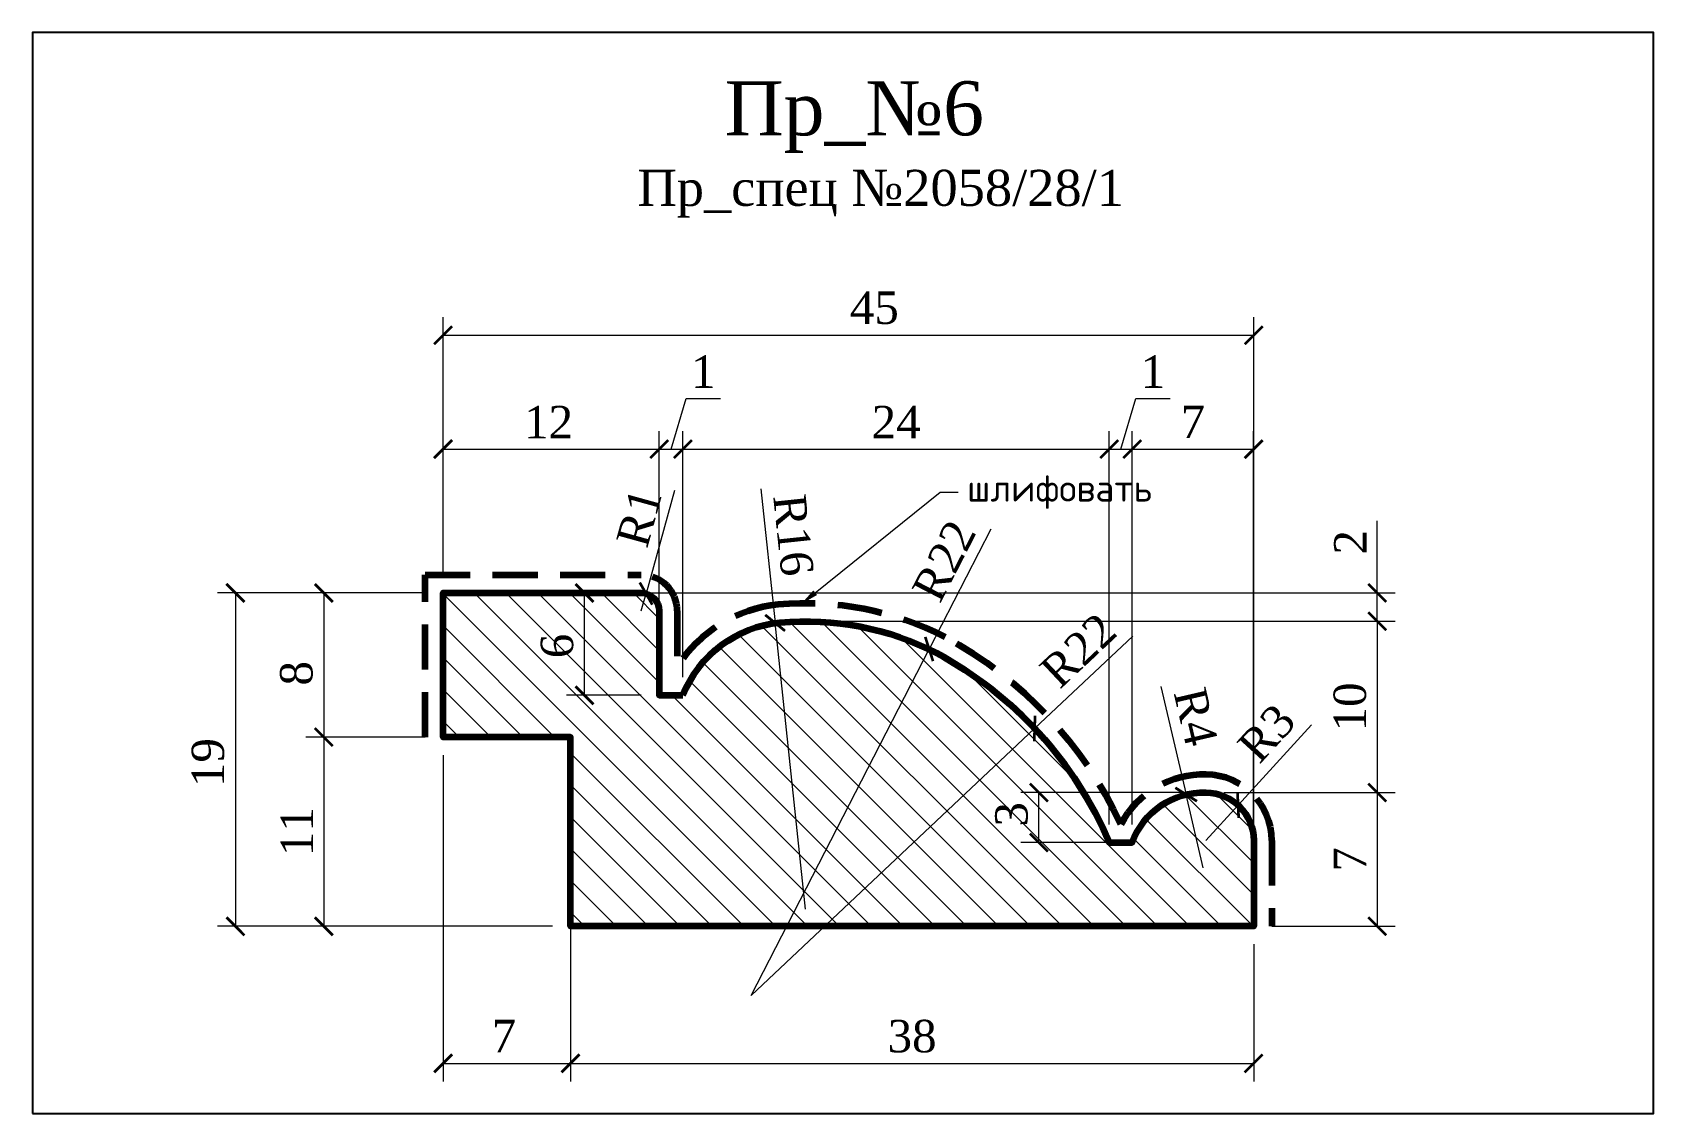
# Model space of a CAD drawing. Header units: millimetres. Extents: x 305690.8 to 305780.8, y -92319.8 to -92259.8.
import ezdxf
from ezdxf import colors
from ezdxf.entities.mleader import LeaderData, LeaderLine
from ezdxf.math import Vec2, Vec3

# ---------------------------------------------------------------- set-up
doc = ezdxf.new("R2010")
doc.units = ezdxf.units.MM
doc.header["$MEASUREMENT"] = 0
doc.linetypes.add('HIDDEN', pattern=[0.375, 0.25, -0.125])
doc.layers.add('Outside panel', color=7, linetype='Continuous', lineweight=18, true_color=0x7f5e57)
for name, color, linetype, lineweight in [('линия 15', 7, 'Continuous', 15), ('линия 50', 1, 'Continuous', 211), ('служебный слой РАЗМЕРЫ', 7, 'Continuous', 9)]:
    doc.layers.add(name, color=color, linetype=linetype, lineweight=lineweight)
doc.styles.add('ELECT', font='times.ttf')
doc.styles.get("Standard").update_dxf_attribs({"font": 'times.ttf'})
doc.styles.add('ЕСКД профили текст', font='isocpeur.ttf')
doc.dimstyles.new('M_1', dxfattribs={"dimtxt": 1.8, "dimasz": 1, "dimexe": 1, "dimexo": 1, "dimgap": 0.6, "dimtad": 1, "dimdec": 0, "dimdsep": 46, "dimtxsty": 'Standard', "dimblk": 'ARCHTICK', "dimcen": -5, "dimclrd": 7, "dimclre": 7, "dimclrt": 7, "dimadec": 0, "dimazin": 0, "dimtfac": 1, "dimtdec": 0, "dimtmove": 0, "dimatfit": 3, "dimfxl": 1, "dimtolj": 1, "dimtzin": 0, "dimlwd": 5, "dimlwe": 5, "dimarcsym": 0})

# ---------------------------------------------------------------- blocks, each defined once
blk = doc.blocks.new('_ArchTick')
at = {"color": 0, "linetype": 'ByBlock', "const_width": 0.15}
blk.add_lwpolyline([(-0.5, -0.5), (0.5, 0.5)], dxfattribs=at)
blk = doc.blocks.new('*D23')
at = {"layer": 'Defpoints', "color": 0, "ltscale": 1000, "transparency": 16777216}
for p in [(305713.5965741249, -92290.86023388317), (305702.0651229157, -92309.36023388317), (305720.6677950554, -92309.36023388317)]:
    blk.add_point(p, dxfattribs=at)
at = {"layer": 'линия 15', "color": 7, "lineweight": 5, "ltscale": 1000, "transparency": 16777216}
for p, q in [((305712.5965741249, -92290.86023388317), (305701.0651229157, -92290.86023388317)), ((305702.0651229157, -92290.86023388317), (305702.0651229157, -92309.36023388317)), ((305719.6677950554, -92309.36023388317), (305701.0651229157, -92309.36023388317))]:
    blk.add_line(p, q, dxfattribs=at)
for p, rotation in [((305702.0651229157, -92290.86023388317), 90), ((305702.0651229157, -92309.36023388317), 270)]:
    blk.add_blockref('_ArchTick', p, dxfattribs=dict(at, rotation=rotation))
at = {"layer": 'линия 15', "color": 7, "ltscale": 1000, "transparency": 16777216, "insert": (305700.5469542062, -92300.2737782276), "char_height": 1.8, "attachment_point": 5, "rotation": 90}
blk.add_mtext('\\A1;19', dxfattribs=at)
blk = doc.blocks.new('*D22')
at = {"layer": 'Defpoints', "color": 0, "ltscale": 1000, "transparency": 16777216}
for p in [(305746.6732164779, -92301.93903532988), (305755.9467357964, -92301.93903532988), (305751.8550762457, -92304.716846836)]:
    blk.add_point(p, dxfattribs=at)
at = {"layer": 'линия 15', "color": 7, "lineweight": 5, "ltscale": 1000, "transparency": 16777216}
for p, q in [((305754.9467357964, -92301.93903532988), (305745.6732164779, -92301.93903532988)), ((305746.6732164779, -92304.716846836), (305746.6732164779, -92301.93903532988)), ((305750.8550762457, -92304.716846836), (305745.6732164779, -92304.716846836))]:
    blk.add_line(p, q, dxfattribs=at)
for p, rotation in [((305746.6732164779, -92301.93903532988), 90), ((305746.6732164779, -92304.716846836), 270)]:
    blk.add_blockref('_ArchTick', p, dxfattribs=dict(at, rotation=rotation))
at = {"layer": 'линия 15', "color": 7, "ltscale": 1000, "transparency": 16777216, "insert": (305745.1576432983, -92303.14561976641), "char_height": 1.8, "attachment_point": 5, "rotation": 90}
blk.add_mtext('\\A1;3', dxfattribs=at)
blk = doc.blocks.new('*D21')
at = {"layer": 'Defpoints', "color": 0, "ltscale": 1000, "transparency": 16777216}
for p in [(305721.4437701654, -92290.86023388317), (305724.5965745237, -92290.86023388317), (305725.5965745237, -92296.53701522175)]:
    blk.add_point(p, dxfattribs=at)
at = {"layer": 'линия 15', "color": 7, "lineweight": 5, "ltscale": 1000, "transparency": 16777216}
for p, q in [((305723.5965745237, -92290.86023388317), (305720.4437701654, -92290.86023388317)), ((305721.4437701654, -92296.53701522175), (305721.4437701654, -92290.86023388317)), ((305724.5965745237, -92296.53701522175), (305720.4437701654, -92296.53701522175))]:
    blk.add_line(p, q, dxfattribs=at)
for p, rotation in [((305721.4437701654, -92290.86023388317), 90), ((305721.4437701654, -92296.53701522175), 270)]:
    blk.add_blockref('_ArchTick', p, dxfattribs=dict(at, rotation=rotation))
at = {"layer": 'линия 15', "color": 7, "ltscale": 1000, "transparency": 16777216, "insert": (305719.9281969859, -92293.80415181382), "char_height": 1.8, "attachment_point": 5, "rotation": 90}
blk.add_mtext('\\A1;6', dxfattribs=at)
blk = doc.blocks.new('*D20')
at = {"layer": 'Defpoints', "color": 0, "ltscale": 1000, "transparency": 16777216}
for p in [(305755.9467357965, -92301.93903532988), (305758.5965741249, -92309.36023388317), (305765.4597961022, -92309.36023388317)]:
    blk.add_point(p, dxfattribs=at)
at = {"layer": 'линия 15', "color": 7, "lineweight": 5, "ltscale": 1000, "transparency": 16777216}
for p, q in [((305756.9467357965, -92301.93903532988), (305766.4597961022, -92301.93903532988)), ((305765.4597961022, -92301.93903532988), (305765.4597961022, -92309.36023388317)), ((305759.5965741249, -92309.36023388317), (305766.4597961022, -92309.36023388317))]:
    blk.add_line(p, q, dxfattribs=at)
for p, rotation in [((305765.4597961022, -92301.93903532988), 90), ((305765.4597961022, -92309.36023388317), 270)]:
    blk.add_blockref('_ArchTick', p, dxfattribs=dict(at, rotation=rotation))
at = {"layer": 'линия 15', "color": 7, "ltscale": 1000, "transparency": 16777216, "insert": (305763.9416273927, -92305.64963460647), "char_height": 1.8, "attachment_point": 5, "rotation": 90}
blk.add_mtext('\\A1;7', dxfattribs=at)
blk = doc.blocks.new('*D19')
at = {"layer": 'Defpoints', "color": 0, "ltscale": 1000, "transparency": 16777216}
for p in [(305733.7078623706, -92292.43439874945), (305755.9467357965, -92301.93903532988), (305765.4597961021, -92301.93903532988)]:
    blk.add_point(p, dxfattribs=at)
at = {"layer": 'линия 15', "color": 7, "lineweight": 5, "ltscale": 1000, "transparency": 16777216}
for p, q in [((305734.7078623706, -92292.43439874945), (305766.4597961021, -92292.43439874945)), ((305765.4597961021, -92292.43439874945), (305765.4597961021, -92301.93903532988)), ((305756.9467357965, -92301.93903532988), (305766.4597961021, -92301.93903532988))]:
    blk.add_line(p, q, dxfattribs=at)
for p, rotation in [((305765.4597961021, -92292.43439874945), 90), ((305765.4597961021, -92301.93903532988), 270)]:
    blk.add_blockref('_ArchTick', p, dxfattribs=dict(at, rotation=rotation))
at = {"layer": 'линия 15', "color": 7, "ltscale": 1000, "transparency": 16777216, "insert": (305763.9442229226, -92297.1867170396), "char_height": 1.8, "attachment_point": 5, "rotation": 90}
blk.add_mtext('\\A1;10', dxfattribs=at)
blk = doc.blocks.new('*D18')
at = {"layer": 'Defpoints', "color": 0, "ltscale": 1000, "transparency": 16777216}
for p in [(305713.5965741249, -92290.86023388317), (305733.7078623706, -92292.43439874945), (305765.4597961014, -92292.43439874945)]:
    blk.add_point(p, dxfattribs=at)
at = {"layer": 'линия 15', "color": 7, "lineweight": 5, "ltscale": 1000, "transparency": 16777216}
for p, q in [((305765.4597961014, -92290.86023388317), (305765.4597961014, -92286.86678451412)), ((305714.5965741249, -92290.86023388317), (305766.4597961014, -92290.86023388317)), ((305765.4597961014, -92292.43439874945), (305765.4597961014, -92290.86023388317)), ((305734.7078623706, -92292.43439874945), (305766.4597961014, -92292.43439874945))]:
    blk.add_line(p, q, dxfattribs=at)
for p, rotation in [((305765.4597961014, -92290.86023388317), 90), ((305765.4597961014, -92292.43439874945), 270)]:
    blk.add_blockref('_ArchTick', p, dxfattribs=dict(at, rotation=rotation))
at = {"layer": 'линия 15', "color": 7, "ltscale": 1000, "transparency": 16777216, "insert": (305763.9597961014, -92288.0475343338), "char_height": 1.8, "attachment_point": 5, "rotation": 90}
blk.add_mtext('\\A1;2', dxfattribs=at)
blk = doc.blocks.new('*D17')
at = {"layer": 'Defpoints', "color": 0, "ltscale": 1000, "transparency": 16777216}
for p in [(305724.8629153759, -92290.89635497451), (305724.5965745231, -92291.8602338831)]:
    blk.add_point(p, dxfattribs=at)
at = {"layer": 'линия 15', "color": 7, "lineweight": 5, "ltscale": 1000, "transparency": 16777216}
for p in [(305726.4427947795, -92285.17882265212), (305724.5965745231, -92291.8602338831)]:
    blk.add_line(p, (305724.8629153759, -92290.89635497451), dxfattribs=at)
at = {"layer": 'линия 15', "color": 7, "lineweight": 5, "ltscale": 1000, "transparency": 16777216, "rotation": 254.5533582769312}
blk.add_blockref('_ArchTick', (305724.8629153759, -92290.89635497451), dxfattribs=at)
at = {"layer": 'линия 15', "color": 7, "ltscale": 1000, "transparency": 16777216, "insert": (305724.4733775679, -92286.67419862562), "char_height": 1.8, "attachment_point": 5, "rotation": 74.55335827693122}
blk.add_mtext('\\A1;R1', dxfattribs=at)
blk = doc.blocks.new('*D16')
at = {"layer": 'Defpoints', "color": 0, "ltscale": 1000, "transparency": 16777216}
for p in [(305746.4366576533, -92298.38097634516), (305730.6993544313, -92313.19931949805)]:
    blk.add_point(p, dxfattribs=at)
at = {"layer": 'линия 15', "color": 7, "lineweight": 5, "ltscale": 1000, "transparency": 16777216}
for p in [(305751.8786670283, -92293.25674627713), (305730.6993544313, -92313.19931949805)]:
    blk.add_line(p, (305746.4366576533, -92298.38097634516), dxfattribs=at)
at = {"layer": 'линия 15', "color": 7, "lineweight": 5, "ltscale": 1000, "transparency": 16777216, "rotation": 223.2773505537061}
blk.add_blockref('_ArchTick', (305746.4366576533, -92298.38097634516), dxfattribs=at)
at = {"layer": 'линия 15', "color": 7, "ltscale": 1000, "transparency": 16777216, "insert": (305748.8574102425, -92294.04126499098), "char_height": 1.8, "attachment_point": 5, "rotation": 43.27735055370606}
blk.add_mtext('\\A1;R22', dxfattribs=at)
blk = doc.blocks.new('*D15')
at = {"layer": 'Defpoints', "color": 0, "ltscale": 1000, "transparency": 16777216}
for p in [(305732.0286645003, -92292.52287700391), (305733.7078623706, -92308.413092659)]:
    blk.add_point(p, dxfattribs=at)
at = {"layer": 'линия 15', "color": 7, "lineweight": 5, "ltscale": 1000, "transparency": 16777216}
for p in [(305731.2423169443, -92285.08168590497), (305733.7078623706, -92308.413092659)]:
    blk.add_line(p, (305732.0286645003, -92292.52287700391), dxfattribs=at)
blk.add_arc((305733.7078623706, -92308.413092659), 15.97869390949199, 95.05801279203422, 99.6181019180912, dxfattribs=at)
at = {"layer": 'линия 15', "color": 7, "lineweight": 5, "ltscale": 1000, "transparency": 16777216, "rotation": 276.0323407890709}
blk.add_blockref('_ArchTick', (305732.0286645003, -92292.52287700391), dxfattribs=at)
at = {"layer": 'линия 15', "color": 7, "ltscale": 1000, "transparency": 16777216, "insert": (305733.0375819646, -92287.64854742495), "char_height": 1.8, "attachment_point": 5, "rotation": 276.0323407890709}
blk.add_mtext('\\A1;R16', dxfattribs=at)
blk = doc.blocks.new('*D14')
at = {"layer": 'Defpoints', "color": 0, "ltscale": 1000, "transparency": 16777216}
for p in [(305757.7308984246, -92302.63557961873), (305755.9361530602, -92304.59943534636)]:
    blk.add_point(p, dxfattribs=at)
at = {"layer": 'линия 15', "color": 7, "lineweight": 5, "ltscale": 1000, "transparency": 16777216}
for p in [(305761.8025827032, -92298.18023979703), (305755.9361530602, -92304.59943534636)]:
    blk.add_line(p, (305757.7308984246, -92302.63557961873), dxfattribs=at)
at = {"layer": 'линия 15', "color": 7, "lineweight": 5, "ltscale": 1000, "transparency": 16777216, "rotation": 227.5761658553443}
blk.add_blockref('_ArchTick', (305757.7308984246, -92302.63557961873), dxfattribs=at)
at = {"layer": 'линия 15', "color": 7, "ltscale": 1000, "transparency": 16777216, "insert": (305759.3225921843, -92298.64731484264), "char_height": 1.8, "attachment_point": 5, "rotation": 47.57616585534427}
blk.add_mtext('\\A1;R3', dxfattribs=at)
blk = doc.blocks.new('*D13')
at = {"layer": 'Defpoints', "color": 0, "ltscale": 1000, "transparency": 16777216}
for p in [(305754.846789584, -92302.04581005812), (305755.7976068479, -92306.12174261943)]:
    blk.add_point(p, dxfattribs=at)
at = {"layer": 'линия 15', "color": 7, "lineweight": 5, "ltscale": 1000, "transparency": 16777216}
for p in [(305753.4464509798, -92296.04288401727), (305755.7976068479, -92306.12174261943)]:
    blk.add_line(p, (305754.846789584, -92302.04581005812), dxfattribs=at)
at = {"layer": 'линия 15', "color": 7, "lineweight": 5, "ltscale": 1000, "transparency": 16777216, "rotation": 283.1309071852854}
blk.add_blockref('_ArchTick', (305754.846789584, -92302.04581005812), dxfattribs=at)
at = {"layer": 'линия 15', "color": 7, "ltscale": 1000, "transparency": 16777216, "insert": (305755.3802239574, -92297.72972847256), "char_height": 1.8, "attachment_point": 5, "rotation": 283.1309071852854}
blk.add_mtext('\\A1;R4', dxfattribs=at)
blk = doc.blocks.new('*D12')
at = {"layer": 'Defpoints', "color": 0, "ltscale": 1000, "transparency": 16777216}
for p in [(305740.5789042124, -92293.97328239674), (305730.6993544309, -92313.19931949797)]:
    blk.add_point(p, dxfattribs=at)
at = {"layer": 'линия 15', "color": 7, "lineweight": 5, "ltscale": 1000, "transparency": 16777216}
for p in [(305743.9952838661, -92287.32485777959), (305730.6993544309, -92313.19931949797)]:
    blk.add_line(p, (305740.5789042124, -92293.97328239674), dxfattribs=at)
blk.add_arc((305730.6993544309, -92313.19931949797), 21.61587394724484, 61.56004529337865, 65.45367832452631, dxfattribs=at)
at = {"layer": 'линия 15', "color": 7, "lineweight": 5, "ltscale": 1000, "transparency": 16777216, "rotation": 242.8030439040752}
blk.add_blockref('_ArchTick', (305740.5789042124, -92293.97328239674), dxfattribs=at)
at = {"layer": 'линия 15', "color": 7, "ltscale": 1000, "transparency": 16777216, "insert": (305741.4099837306, -92289.07405341956), "char_height": 1.8, "attachment_point": 5, "rotation": 62.803043904075146}
blk.add_mtext('\\A1;R22', dxfattribs=at)
blk = doc.blocks.new('*D11')
at = {"layer": 'Defpoints', "color": 0, "ltscale": 1000, "transparency": 16777216}
for p in [(305758.595473796, -92282.87700696374), (305751.8550762457, -92304.716846836), (305758.595473796, -92304.52292739926)]:
    blk.add_point(p, dxfattribs=at)
at = {"layer": 'линия 15', "color": 7, "lineweight": 5, "ltscale": 1000, "transparency": 16777216}
for p, q in [((305751.8550762457, -92303.716846836), (305751.8550762457, -92281.87700696374)), ((305758.595473796, -92303.52292739926), (305758.595473796, -92281.87700696374)), ((305751.8550762457, -92282.87700696374), (305758.595473796, -92282.87700696374))]:
    blk.add_line(p, q, dxfattribs=at)
at = {"layer": 'линия 15', "color": 7, "lineweight": 5, "ltscale": 1000, "transparency": 16777216, "rotation": 180}
blk.add_blockref('_ArchTick', (305751.8550762457, -92282.87700696374), dxfattribs=at)
at = {"layer": 'линия 15', "color": 7, "lineweight": 5, "ltscale": 1000, "transparency": 16777216}
blk.add_blockref('_ArchTick', (305758.595473796, -92282.87700696374), dxfattribs=at)
at = {"layer": 'линия 15', "color": 7, "ltscale": 1000, "transparency": 16777216, "insert": (305755.2252750208, -92281.3588382543), "char_height": 1.8, "attachment_point": 5}
blk.add_mtext('\\A1;7', dxfattribs=at)
blk = doc.blocks.new('*D10')
at = {"layer": 'Defpoints', "color": 0, "ltscale": 1000, "transparency": 16777216}
for p in [(305751.8550762457, -92282.87700696374), (305750.5813478936, -92304.71684683599), (305751.8550762457, -92304.716846836)]:
    blk.add_point(p, dxfattribs=at)
at = {"layer": 'линия 15', "color": 7, "lineweight": 5, "ltscale": 1000, "transparency": 16777216}
for p, q in [((305751.2182120696, -92282.87700696374), (305752.0582120696, -92280.07700696374)), ((305752.0582120696, -92280.07700696374), (305753.9512185584, -92280.07700696374)), ((305750.5813478936, -92303.71684683599), (305750.5813478936, -92281.87700696374)), ((305751.8550762457, -92303.716846836), (305751.8550762457, -92281.87700696374)), ((305750.5813478936, -92282.87700696374), (305751.8550762457, -92282.87700696374))]:
    blk.add_line(p, q, dxfattribs=at)
at = {"layer": 'линия 15', "color": 7, "lineweight": 5, "ltscale": 1000, "transparency": 16777216, "rotation": 180}
blk.add_blockref('_ArchTick', (305750.5813478936, -92282.87700696374), dxfattribs=at)
at = {"layer": 'линия 15', "color": 7, "lineweight": 5, "ltscale": 1000, "transparency": 16777216}
blk.add_blockref('_ArchTick', (305751.8550762457, -92282.87700696374), dxfattribs=at)
at = {"layer": 'линия 15', "color": 7, "ltscale": 1000, "transparency": 16777216, "insert": (305753.004715314, -92278.57700696374), "char_height": 1.8, "attachment_point": 5}
blk.add_mtext('\\A1;1', dxfattribs=at)
blk = doc.blocks.new('*D8')
at = {"layer": 'Defpoints', "color": 0, "ltscale": 1000, "transparency": 16777216}
for p in [(305726.9130439014, -92282.87700696374), (305725.5965745237, -92296.53701522175), (305726.9130439014, -92296.53701522175)]:
    blk.add_point(p, dxfattribs=at)
at = {"layer": 'линия 15', "color": 7, "lineweight": 5, "ltscale": 1000, "transparency": 16777216}
for p, q in [((305726.2548092126, -92282.87700696374), (305727.0948092126, -92280.07700696374)), ((305727.0948092126, -92280.07700696374), (305728.9878157014, -92280.07700696374)), ((305725.5965745237, -92295.53701522175), (305725.5965745237, -92281.87700696374)), ((305726.9130439014, -92295.53701522175), (305726.9130439014, -92281.87700696374)), ((305725.5965745237, -92282.87700696374), (305726.9130439014, -92282.87700696374))]:
    blk.add_line(p, q, dxfattribs=at)
at = {"layer": 'линия 15', "color": 7, "lineweight": 5, "ltscale": 1000, "transparency": 16777216, "rotation": 180}
blk.add_blockref('_ArchTick', (305725.5965745237, -92282.87700696374), dxfattribs=at)
at = {"layer": 'линия 15', "color": 7, "lineweight": 5, "ltscale": 1000, "transparency": 16777216}
blk.add_blockref('_ArchTick', (305726.9130439014, -92282.87700696374), dxfattribs=at)
at = {"layer": 'линия 15', "color": 7, "ltscale": 1000, "transparency": 16777216, "insert": (305728.041312457, -92278.57700696374), "char_height": 1.8, "attachment_point": 5}
blk.add_mtext('\\A1;1', dxfattribs=at)
blk = doc.blocks.new('*D7')
at = {"layer": 'Defpoints', "color": 0, "ltscale": 1000, "transparency": 16777216}
for p in [(305725.5965745237, -92282.87700696374), (305713.5965741249, -92290.86023388317), (305725.5965745237, -92296.53701522175)]:
    blk.add_point(p, dxfattribs=at)
at = {"layer": 'линия 15', "color": 7, "lineweight": 5, "ltscale": 1000, "transparency": 16777216}
for p, q in [((305713.5965741249, -92289.86023388317), (305713.5965741249, -92281.87700696374)), ((305725.5965745237, -92295.53701522175), (305725.5965745237, -92281.87700696374)), ((305713.5965741249, -92282.87700696374), (305725.5965745237, -92282.87700696374))]:
    blk.add_line(p, q, dxfattribs=at)
at = {"layer": 'линия 15', "color": 7, "lineweight": 5, "ltscale": 1000, "transparency": 16777216, "rotation": 180}
blk.add_blockref('_ArchTick', (305713.5965741249, -92282.87700696374), dxfattribs=at)
at = {"layer": 'линия 15', "color": 7, "lineweight": 5, "ltscale": 1000, "transparency": 16777216}
blk.add_blockref('_ArchTick', (305725.5965745237, -92282.87700696374), dxfattribs=at)
at = {"layer": 'линия 15', "color": 7, "ltscale": 1000, "transparency": 16777216, "insert": (305719.4532142546, -92281.37700696374), "char_height": 1.8, "attachment_point": 5}
blk.add_mtext('\\A1;12', dxfattribs=at)
blk = doc.blocks.new('*D5')
at = {"layer": 'Defpoints', "color": 0, "ltscale": 1000, "transparency": 16777216}
for p in [(305713.5965741249, -92298.86023388317), (305720.6677950554, -92298.86023388317), (305720.6677950554, -92316.96804975966)]:
    blk.add_point(p, dxfattribs=at)
at = {"layer": 'линия 15', "color": 7, "lineweight": 5, "ltscale": 1000, "transparency": 16777216}
for p, q in [((305713.5965741249, -92299.86023388317), (305713.5965741249, -92317.96804975966)), ((305720.6677950554, -92299.86023388317), (305720.6677950554, -92317.96804975966)), ((305713.5965741249, -92316.96804975966), (305720.6677950554, -92316.96804975966))]:
    blk.add_line(p, q, dxfattribs=at)
at = {"layer": 'линия 15', "color": 7, "lineweight": 5, "ltscale": 1000, "transparency": 16777216, "rotation": 180}
blk.add_blockref('_ArchTick', (305713.5965741249, -92316.96804975966), dxfattribs=at)
at = {"layer": 'линия 15', "color": 7, "lineweight": 5, "ltscale": 1000, "transparency": 16777216}
blk.add_blockref('_ArchTick', (305720.6677950554, -92316.96804975966), dxfattribs=at)
at = {"layer": 'линия 15', "color": 7, "ltscale": 1000, "transparency": 16777216, "insert": (305716.9754065174, -92315.44988105021), "char_height": 1.8, "attachment_point": 5}
blk.add_mtext('\\A1;7', dxfattribs=at)
blk = doc.blocks.new('*D4')
at = {"layer": 'Defpoints', "color": 0, "ltscale": 1000, "transparency": 16777216}
for p in [(305713.5965741249, -92298.86023388317), (305706.9754126395, -92309.36023388317), (305720.6677950554, -92309.36023388317)]:
    blk.add_point(p, dxfattribs=at)
at = {"layer": 'линия 15', "color": 7, "lineweight": 5, "ltscale": 1000, "transparency": 16777216}
for p, q in [((305712.5965741249, -92298.86023388317), (305705.9754126395, -92298.86023388317)), ((305706.9754126395, -92298.86023388317), (305706.9754126395, -92309.36023388317)), ((305719.6677950554, -92309.36023388317), (305705.9754126395, -92309.36023388317))]:
    blk.add_line(p, q, dxfattribs=at)
for p, rotation in [((305706.9754126395, -92298.86023388317), 90), ((305706.9754126395, -92309.36023388317), 270)]:
    blk.add_blockref('_ArchTick', p, dxfattribs=dict(at, rotation=rotation))
at = {"layer": 'линия 15', "color": 7, "ltscale": 1000, "transparency": 16777216, "insert": (305705.4754126395, -92304.11023388311), "char_height": 1.8, "attachment_point": 5, "rotation": 90}
blk.add_mtext('\\A1;11', dxfattribs=at)
blk = doc.blocks.new('*D3')
at = {"layer": 'Defpoints', "color": 0, "ltscale": 1000, "transparency": 16777216}
for p in [(305713.5965741249, -92290.86023388317), (305706.9754126389, -92298.86023388317), (305713.5965741249, -92298.86023388317)]:
    blk.add_point(p, dxfattribs=at)
at = {"layer": 'линия 15', "color": 7, "lineweight": 5, "ltscale": 1000, "transparency": 16777216}
for p, q in [((305712.5965741249, -92290.86023388317), (305705.9754126389, -92290.86023388317)), ((305706.9754126389, -92290.86023388317), (305706.9754126389, -92298.86023388317)), ((305712.5965741249, -92298.86023388317), (305705.9754126389, -92298.86023388317))]:
    blk.add_line(p, q, dxfattribs=at)
for p, rotation in [((305706.9754126389, -92290.86023388317), 90), ((305706.9754126389, -92298.86023388317), 270)]:
    blk.add_blockref('_ArchTick', p, dxfattribs=dict(at, rotation=rotation))
at = {"layer": 'линия 15', "color": 7, "ltscale": 1000, "transparency": 16777216, "insert": (305705.4598394593, -92295.3203062983), "char_height": 1.8, "attachment_point": 5, "rotation": 90}
blk.add_mtext('\\A1;8', dxfattribs=at)
blk = doc.blocks.new('*D2')
at = {"layer": 'Defpoints', "color": 0, "ltscale": 1000, "transparency": 16777216}
for p in [(305758.5965741249, -92276.55855137834), (305713.5965741249, -92290.86023388317), (305758.5965741249, -92309.36023388317)]:
    blk.add_point(p, dxfattribs=at)
at = {"layer": 'линия 15', "color": 7, "lineweight": 5, "ltscale": 1000, "transparency": 16777216}
for p, q in [((305713.5965741249, -92289.86023388317), (305713.5965741249, -92275.55855137834)), ((305758.5965741249, -92308.36023388317), (305758.5965741249, -92275.55855137834)), ((305713.5965741249, -92276.55855137834), (305758.5965741249, -92276.55855137834))]:
    blk.add_line(p, q, dxfattribs=at)
at = {"layer": 'линия 15', "color": 7, "lineweight": 5, "ltscale": 1000, "transparency": 16777216, "rotation": 180}
blk.add_blockref('_ArchTick', (305713.5965741249, -92276.55855137834), dxfattribs=at)
at = {"layer": 'линия 15', "color": 7, "lineweight": 5, "ltscale": 1000, "transparency": 16777216}
blk.add_blockref('_ArchTick', (305758.5965741249, -92276.55855137834), dxfattribs=at)
at = {"layer": 'линия 15', "color": 7, "ltscale": 1000, "transparency": 16777216, "insert": (305737.5372447333, -92275.04297819882), "char_height": 1.8, "attachment_point": 5}
blk.add_mtext('\\A1;45', dxfattribs=at)

msp = doc.modelspace()

# ---------------------------------------------------------------- hatches: boundary and pattern name
at = {"layer": 'Outside panel', "ltscale": 1000}
h = msp.add_hatch(dxfattribs=at)
h.set_pattern_fill('ANSI31', color=256, scale=10, angle=90)
h.set_pattern_definition([(135, (-1451.668119761976, -333.5920410628023), (-0.8838834764831844, -0.8838834764831844), [])])
edge = h.paths.add_edge_path()
edge.add_arc((305732.9357366103, -92298.95543596157), 6.49011450908947, 455.629285400407, 518.1220029489086, ccw=False)
edge.add_arc((305733.7078623706, -92308.41309265894), 15.97869390949394, 422.8727297392894, 455.0580127921369, ccw=False)
edge.add_arc((305730.6993544311, -92313.19931949802), 21.61587394727452, 383.1050805175523, 421.5600452933703, ccw=False)
edge.add_line((305750.5813478936, -92304.716846836), (305751.8550762457, -92304.716846836))
edge.add_arc((305755.7976068481, -92306.12174261946), 4.185364943897216, 447.95805898538345, 520.3867969201904, ccw=False)
edge.add_arc((305755.9361530601, -92304.59943534635), 2.660421064789996, 360.0003190046731, 449.7720858056798, ccw=False)
edge.add_line((305758.5965741249, -92304.59942053398), (305758.5965741249, -92309.36023388317))
edge.add_line((305758.5965741249, -92309.36023388317), (305720.6677950554, -92309.36023388317))
edge.add_line((305720.6677950554, -92309.36023388317), (305720.6677950554, -92298.86023388317))
edge.add_line((305720.6677950554, -92298.86023388317), (305713.5965741249, -92298.86023388317))
edge.add_line((305713.5965741249, -92298.86023388317), (305713.5965741249, -92290.86023388317))
edge.add_line((305713.5965741249, -92290.86023388317), (305724.5965745238, -92290.86023388317))
edge.add_arc((305724.5965745237, -92291.86023388317), 1, 360, 450, ccw=False)
edge.add_line((305725.5965745237, -92291.86023388317), (305725.5965745237, -92296.53701522175))
edge.add_line((305725.5965745237, -92296.53701522175), (305726.9130439014, -92296.53701522175))

# ---------------------------------------------------------------- linework, layer by layer
at = {"color": 6, "ltscale": 1000}
msp.add_lwpolyline([(305690.7969614119, -92319.75282796388), (305780.7969614119, -92319.75282796388), (305780.7969614119, -92259.75282796388), (305690.7969614119, -92259.75282796388)], close=True, dxfattribs=at)
at = {"layer": 'линия 50', "color": 1, "linetype": 'HIDDEN', "ltscale": 10, "true_color": 0xff0909}
msp.add_lwpolyline([(305712.5965741249, -92298.86023388317), (305712.5965741249, -92289.86023388317), (305724.5965745237, -92289.86023388317, -0.4142135623730951), (305726.5965745237, -92291.86023388317), (305726.5965745237, -92294.9658445792, -0.2319030569217581), (305732.2060833802, -92291.50094593724, -0.141611397454709), (305741.4598462312, -92293.30737211676, -0.1616136899714447), (305751.2183720706, -92303.68892153, -0.2862313226506874), (305755.9669594534, -92300.93914391838, -0.4117490357117788), (305759.5965741249, -92304.5994149663), (305759.5965741249, -92309.36023388317)], format="xyb", dxfattribs=at)
at = {"layer": 'линия 50', "color": 7}
msp.add_lwpolyline([(305726.9130439014, -92296.53701522175, -0.279641160072523), (305732.2991110611, -92292.49662072571, -0.1413653466730328), (305740.9936443849, -92294.19212083932, -0.169384039737396), (305750.5813478936, -92304.716846836), (305751.8550762457, -92304.716846836, -0.326989176088003), (305755.9467357964, -92301.93903532988, -0.4130473261203161), (305758.5965741249, -92304.59942053398), (305758.5965741249, -92309.36023388317), (305720.6677950554, -92309.36023388317), (305720.6677950554, -92298.86023388317), (305713.5965741249, -92298.86023388317), (305713.5965741249, -92290.86023388317), (305724.5965745237, -92290.86023388317, -0.4142135623730951), (305725.5965745237, -92291.86023388317), (305725.5965745237, -92296.53701522175)], format="xyb", close=True, dxfattribs=at)

# ---------------------------------------------------------------- texts
at = {"color": 5, "ltscale": 1000, "style": 'ELECT'}
msp.add_text('Пр_№6', height=3, dxfattribs=at).set_placement((305729.2314427856, -92265.4611434569))
at = {"color": 7, "ltscale": 1000, "style": 'ELECT'}
msp.add_text('Пр_спец №2058/28/1', height=2, dxfattribs=at).set_placement((305724.388231167, -92269.37685721784))

# ---------------------------------------------------------------- dimensions: what is measured, and where the dimension line sits
at = {"layer": 'линия 15', "color": 7, "ltscale": 1000}
for base, p1, p2, angle, picture, middle in [((305758.5965741249, -92276.55855137834), (305713.5965741249, -92290.86023388317), (305758.5965741249, -92309.36023388317), 180, '*D2', (305737.5372447333, -92276.55855137834)), ((305765.4597961014, -92292.43439874945), (305713.5965741249, -92290.86023388317), (305733.7078623706, -92292.43439874945), 90, '*D18', (305765.4597961014, -92288.0475343338)), ((305702.0651229157, -92309.36023388317), (305713.5965741249, -92290.86023388317), (305720.6677950554, -92309.36023388317), 90, '*D23', (305702.0651229157, -92300.2737782276)), ((305706.9754126389, -92298.86023388317), (305713.5965741249, -92290.86023388317), (305713.5965741249, -92298.86023388317), 90, '*D3', (305706.9754126389, -92295.3203062983)), ((305721.4437701654, -92290.86023388317), (305725.5965745237, -92296.53701522175), (305724.5965745237, -92290.86023388317), 90, '*D21', (305721.4437701654, -92293.80415181382)), ((305746.6732164779, -92301.93903532988), (305751.8550762457, -92304.716846836), (305755.9467357964, -92301.93903532988), 90, '*D22', (305746.6732164779, -92303.14561976641))]:
    dim = msp.add_linear_dim(base=base, p1=p1, p2=p2, angle=angle, dimstyle='M_1', dxfattribs=at)
    dim.commit()
    dim.dimension.update_dxf_attribs({"geometry": picture, "text_midpoint": middle, "dimtype": 128})
for base, p1, p2, picture, middle in [((305726.9130439014, -92282.87700696374), (305725.5965745237, -92296.53701522175), (305726.9130439014, -92296.53701522175), '*D8', (305727.6948092126, -92278.57700696374)), ((305751.8550762457, -92282.87700696374), (305750.5813478936, -92304.71684683599), (305751.8550762457, -92304.716846836), '*D10', (305752.6582120696, -92278.57700696374)), ((305758.595473796, -92282.87700696374), (305751.8550762457, -92304.716846836), (305758.595473796, -92304.52292739926), '*D11', (305755.2252750208, -92281.3588382543))]:
    dim = msp.add_linear_dim(base=base, p1=p1, p2=p2, dimstyle='M_1', dxfattribs=at)
    dim.commit()
    dim.dimension.update_dxf_attribs({"geometry": picture, "text_midpoint": middle})
for base, p1, p2, picture, middle in [((305725.5965745237, -92282.87700696374), (305713.5965741249, -92290.86023388317), (305725.5965745237, -92296.53701522175), '*D7', (305719.4532142546, -92282.87700696374)), ((305720.6677950554, -92316.96804975966), (305713.5965741249, -92298.86023388317), (305720.6677950554, -92298.86023388317), '*D5', (305716.9754065174, -92316.96804975966))]:
    dim = msp.add_linear_dim(base=base, p1=p1, p2=p2, dimstyle='M_1', dxfattribs=at)
    dim.commit()
    dim.dimension.update_dxf_attribs({"geometry": picture, "text_midpoint": middle, "dimtype": 128})
for base, p1, p2 in [((305750.5813478936, -92282.87700696374), (305726.9130439014, -92296.53701522175), (305750.5813478936, -92304.71684683599)), ((305758.5965741249, -92316.96804975966), (305720.6677950554, -92298.86023388317), (305758.5965741249, -92309.36023388317))]:
    msp.add_linear_dim(base=base, p1=p1, p2=p2, dimstyle='M_1', dxfattribs=at).render()
for center, mpoint, picture, middle in [((305724.5965745231, -92291.8602338831), (305724.8629153759, -92290.89635497451), '*D17', (305724.4733775679, -92286.67419862562)), ((305733.7078623706, -92308.413092659), (305732.0286645003, -92292.52287700391), '*D15', (305733.0375819646, -92287.64854742495)), ((305730.6993544309, -92313.19931949797), (305740.5789042124, -92293.97328239674), '*D12', (305741.4099837306, -92289.07405341956)), ((305730.6993544313, -92313.19931949805), (305746.4366576533, -92298.38097634516), '*D16', (305748.8574102425, -92294.04126499098)), ((305755.7976068479, -92306.12174261943), (305754.846789584, -92302.04581005812), '*D13', (305755.3802239574, -92297.72972847256)), ((305755.9361530602, -92304.59943534636), (305757.7308984246, -92302.63557961873), '*D14', (305759.3225921843, -92298.64731484264))]:
    dim = msp.add_radius_dim(center=center, mpoint=mpoint, dimstyle='M_1', dxfattribs=at)
    dim.commit()
    dim.dimension.update_dxf_attribs({"geometry": picture, "text_midpoint": middle})
for base, p1, p2, picture, middle in [((305765.4597961021, -92301.93903532988), (305733.7078623706, -92292.43439874945), (305755.9467357965, -92301.93903532988), '*D19', (305763.9442229226, -92297.1867170396)), ((305706.9754126395, -92309.36023388317), (305713.5965741249, -92298.86023388317), (305720.6677950554, -92309.36023388317), '*D4', (305705.4754126395, -92304.11023388311)), ((305765.4597961022, -92309.36023388317), (305755.9467357965, -92301.93903532988), (305758.5965741249, -92309.36023388317), '*D20', (305763.9416273927, -92305.64963460647))]:
    dim = msp.add_linear_dim(base=base, p1=p1, p2=p2, angle=90, dimstyle='M_1', dxfattribs=at)
    dim.commit()
    dim.dimension.update_dxf_attribs({"geometry": picture, "text_midpoint": middle})

# ---------------------------------------------------------------- leaders
at = {"layer": 'служебный слой РАЗМЕРЫ'}
ml = msp.add_multileader_mtext('Standard', dxfattribs=at)
ml.set_content('\\A1;шлифовать', color=256, style='ЕСКД профили текст')
ml.set_leader_properties(color=256, linetype='ByLayer', lineweight=-1)
ml.build(insert=Vec2(0, 0))
ml.multileader.update_dxf_attribs({"dogleg_length": 1, "arrow_head_size": 1})
ctx = ml.context
ctx.base_point, ctx.char_height, ctx.arrow_head_size, ctx.landing_gap_size, ctx.plane_origin = Vec3(305742.1865998888, -92285.2655782355), 1.5, 1, 0.5, Vec3(305761.2213310742, -92254.41019047813)
notes = []
notes.append((ctx, [(1, (1, 1, 0), (305741.1865998888, -92285.2655782355), (1, 0), 1, [(0, [(305733.4746759087, -92291.47309163937)], 0, [])])]))
ctx.mtext.insert, ctx.mtext.flow_direction = Vec3(305742.6865998888, -92284.2905782355), 5
for ctx, leaders in notes:
    for number, flags, end, landing, length, lines in leaders:
        leader = LeaderData()
        leader.index, (leader.has_last_leader_line, leader.has_dogleg_vector, leader.attachment_direction) = number, flags
        leader.last_leader_point, leader.dogleg_vector, leader.dogleg_length = Vec3(end), Vec3(landing), length
        for number, points, colour, breaks in lines:
            line = LeaderLine()
            line.index, line.vertices, line.color, line.breaks = number, Vec3.list(points), colors.encode_raw_color(colour), breaks
            leader.lines.append(line)
        ctx.leaders.append(leader)

doc.saveas('drawing.dxf')
